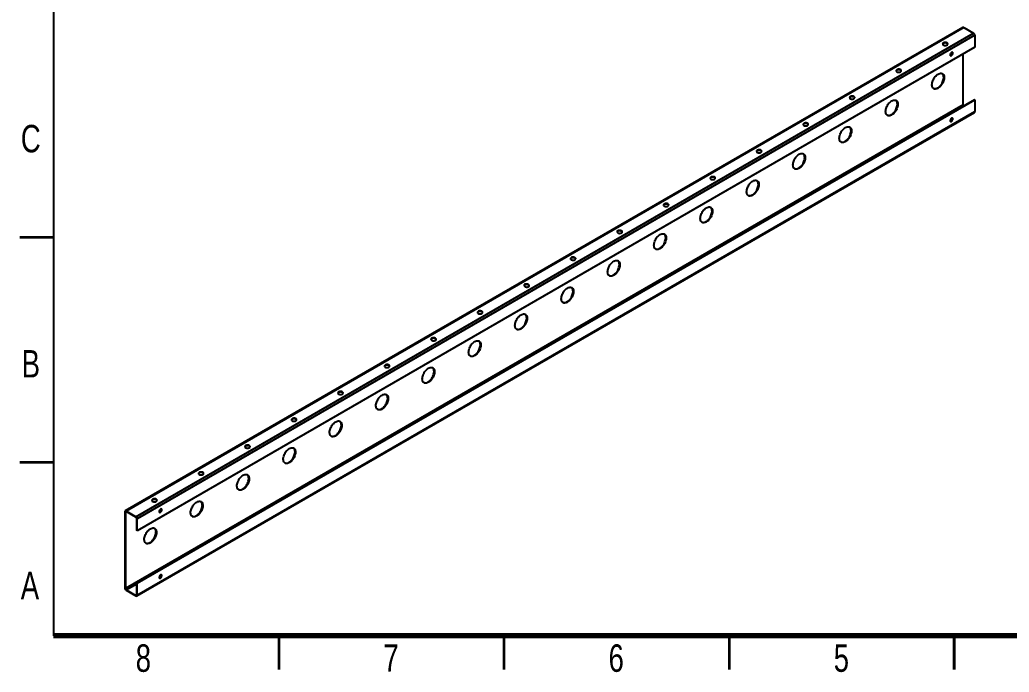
# Model space of a CAD drawing. Header units: millimetres. Extents: x 3401 to 6869, y -872 to 1579.
# Drawn here: x 3401 to 5237, y -872 to 339 of the extents above; entities that cross this region are included whole.
import ezdxf

# ---------------------------------------------------------------- set-up
doc = ezdxf.new("R2010")
doc.units = ezdxf.units.MM
doc.header["$LTSCALE"] = 4
doc.linetypes.add('CENTERX2', pattern=[20.32, 12.7, -2.54, 2.54, -2.54])
doc.styles.add('SLDTEXTSTYLE0', font='TXT', dxfattribs={"width": 0.75})

msp = doc.modelspace()

# ---------------------------------------------------------------- linework, layer by layer
msp.add_line((3464.08, 1510.06), (3464.08, -804.78))
at = {"color": 7, "linetype": 'Continuous', "lineweight": 25}
for p, q in [((5151.69, 324.37), (3597.19, -573.02)), ((5153.29, 324.22), (3598.79, -573.18)), ((3616.89, -583.63), (5171.39, 313.77)), ((5153.29, 324.22), (5171.39, 313.77)), ((5173.66, 309.85), (3619.15, -587.55)), ((5173.66, 309.85), (5173.66, 287.64)), ((5173.66, 287.64), (3619.15, -609.76)), ((5151.88, 180.67), (5151.88, 275.06)), ((3618.3, -706.6), (5172.81, 190.8)), ((3619.15, -707.09), (5173.66, 190.31)), ((5173.66, 190.31), (5172.81, 190.8)), ((5173.66, 190.31), (5173.66, 168.1)), ((5151.88, 180.67), (3597.37, -716.73)), ((3618.49, -730.77), (5172.99, 166.63)), ((3619.15, -729.3), (5173.66, 168.1)), ((3597.37, -574.98), (3596.53, -574.49)), ((3596.53, -574.49), (3596.53, -716.24)), ((3597.37, -574.98), (3598.79, -574.16)), ((3597.37, -574.98), (3597.37, -716.73)), ((3616.89, -583.63), (3598.79, -573.18)), ((3598.79, -574.16), (3598.79, -573.18)), ((3616.89, -584.61), (3598.79, -574.16)), ((3616.89, -584.61), (3616.89, -583.63)), ((3618.3, -587.06), (3619.15, -587.55)), ((3618.3, -609.27), (3618.3, -587.06)), ((3619.15, -609.76), (3619.15, -587.55)), ((3619.15, -609.76), (3618.3, -609.27)), ((3598.79, -719.18), (3618.3, -707.91)), ((3619.15, -707.09), (3618.3, -706.6)), ((3618.3, -728.81), (3618.3, -706.6)), ((3619.15, -729.3), (3619.15, -707.09)), ((3597.37, -716.73), (3596.53, -716.24)), ((3598.79, -719.18), (3616.89, -729.63)), ((3598.79, -719.18), (3598.79, -720.16)), ((3598.79, -720.16), (3616.89, -730.61)), ((3618.3, -728.81), (3616.89, -729.63)), ((3616.89, -729.63), (3616.89, -730.61)), ((3618.3, -728.81), (3619.15, -729.3))]:
    msp.add_line(p, q, dxfattribs=at)
at = {"color": 7, "linetype": 'CENTERX2'}
for p, q in [((5151.88, 324.09), (3597.37, -573.31)), ((3597.37, -718.4), (5151.88, 179))]:
    msp.add_line(p, q, dxfattribs=at)
at = {"linetype": 'Continuous', "lineweight": 35}
for p, q in [((3464.08, -65.2), (3401.41, -65.2)), ((3464.08, -483.04), (3401.41, -483.04)), ((3881.92, -804.78), (3881.92, -867.46)), ((4299.76, -804.78), (4299.76, -867.46)), ((4717.61, -804.78), (4717.61, -867.46)), ((5135.45, -867.46), (5135.45, -804.78)), ((5135.45, -804.78), (5135.45, -867.46))]:
    msp.add_line(p, q, dxfattribs=at)
at = {"linetype": 'Continuous', "lineweight": 70}
msp.add_line((6806.81, -804.78), (3464.08, -804.78), dxfattribs=at)
at = {"color": 7, "linetype": 'Continuous', "lineweight": 25, "flags": 128}
for points in [[(5115.31, 291.84), (5116.26, 291.41), (5117.37, 291.14), (5118.55, 291.03), (5119.75, 291.1), (5120.88, 291.33), (5121.88, 291.72), (5122.68, 292.24), (5123.22, 292.86), (5123.48, 293.54), (5123.45, 294.23), (5123.11, 294.9), (5122.5, 295.5), (5121.65, 295.99), (5120.61, 296.34), (5119.46, 296.54), (5118.25, 296.56), (5117.08, 296.41), (5116.01, 296.09), (5115.11, 295.63), (5114.43, 295.06), (5114.02, 294.4), (5113.91, 293.71), (5114.1, 293.03), (5114.57, 292.39), (5115.31, 291.84)], [(5123.43, 293.31), (5123.11, 293.92), (5122.5, 294.52), (5121.65, 295.01), (5120.61, 295.36), (5119.46, 295.56), (5118.25, 295.58), (5117.08, 295.43), (5116.01, 295.11), (5115.11, 294.65), (5114.43, 294.08), (5114.02, 293.42), (5113.98, 293.31)], [(5130.38, 272.13), (5131.1, 272.66), (5131.76, 273.39), (5132.31, 274.25), (5132.7, 275.18), (5132.9, 276.1), (5132.9, 276.94), (5132.7, 277.62), (5132.31, 278.1), (5131.76, 278.33), (5131.1, 278.3), (5130.38, 278.01), (5129.66, 277.47), (5129.01, 276.74), (5128.46, 275.88), (5128.07, 274.95), (5127.86, 274.03), (5127.86, 273.19), (5128.07, 272.51), (5128.46, 272.03), (5129.01, 271.8), (5129.66, 271.83), (5130.38, 272.13)], [(5129.53, 272.62), (5130.25, 273.15), (5130.91, 273.88), (5131.46, 274.74), (5131.85, 275.67), (5132.05, 276.59), (5132.05, 277.43), (5131.85, 278.11), (5131.71, 278.34)], [(5128.21, 272.28), (5128.82, 272.32), (5129.53, 272.62)], [(5029, 242.01), (5029.95, 241.59), (5031.05, 241.31), (5032.24, 241.2), (5033.44, 241.27), (5034.57, 241.5), (5035.57, 241.89), (5036.36, 242.42), (5036.91, 243.03), (5037.17, 243.71), (5037.13, 244.41), (5036.8, 245.07), (5036.19, 245.67), (5035.34, 246.16), (5034.3, 246.52), (5033.14, 246.71), (5031.94, 246.73), (5030.77, 246.58), (5029.7, 246.26), (5028.79, 245.81), (5028.12, 245.23), (5027.71, 244.58), (5027.6, 243.89), (5027.78, 243.2), (5028.26, 242.56), (5029, 242.01)], [(5037.12, 243.48), (5036.8, 244.09), (5036.19, 244.69), (5035.34, 245.18), (5034.3, 245.54), (5033.14, 245.73), (5031.94, 245.75), (5030.77, 245.6), (5029.7, 245.28), (5028.79, 244.83), (5028.12, 244.25), (5027.71, 243.6), (5027.67, 243.48)], [(5105.49, 237.83), (5107, 238.58), (5108.48, 239.09), (5109.91, 239.34), (5111.26, 239.33), (5112.5, 239.07), (5113.62, 238.54), (5114.6, 237.77), (5115.41, 236.77), (5116.05, 235.56), (5116.5, 234.15), (5116.75, 232.57), (5116.8, 230.86), (5116.65, 229.03), (5116.3, 227.13), (5115.75, 225.19), (5115.03, 223.24), (5114.13, 221.32), (5113.08, 219.46), (5111.89, 217.69), (5110.59, 216.05), (5109.2, 214.57), (5107.74, 213.26), (5106.25, 212.17), (5104.74, 211.29), (5103.24, 210.66), (5101.78, 210.28), (5100.39, 210.16), (5099.09, 210.3), (5097.9, 210.7), (5096.85, 211.34), (5095.96, 212.23), (5095.23, 213.34), (5094.69, 214.66), (5094.34, 216.15), (5094.18, 217.8), (5094.23, 219.57), (5094.49, 221.44), (5094.93, 223.37), (5095.57, 225.32), (5096.38, 227.26), (5097.36, 229.15), (5098.48, 230.97), (5099.73, 232.68), (5101.07, 234.24), (5102.5, 235.64), (5103.98, 236.84), (5105.49, 237.83)], [(5104.64, 212.19), (5106.15, 213.18), (5107.63, 214.38), (5109.06, 215.78), (5110.41, 217.34), (5111.65, 219.05), (5112.78, 220.87), (5113.75, 222.76), (5114.56, 224.7), (5115.2, 226.65), (5115.65, 228.58), (5115.9, 230.45), (5115.95, 232.22), (5115.8, 233.87), (5115.45, 235.36), (5114.91, 236.68), (5114.18, 237.79), (5113.28, 238.68), (5113.06, 238.85)], [(5097.08, 211.17), (5097.63, 210.95), (5098.88, 210.69), (5100.23, 210.68), (5101.65, 210.93), (5103.13, 211.44), (5104.64, 212.19)], [(4942.69, 192.19), (4943.64, 191.76), (4944.74, 191.48), (4945.93, 191.38), (4947.13, 191.44), (4948.26, 191.68), (4949.26, 192.07), (4950.05, 192.59), (4950.6, 193.21), (4950.86, 193.89), (4950.82, 194.58), (4950.49, 195.25), (4949.87, 195.84), (4949.02, 196.34), (4947.99, 196.69), (4946.83, 196.88), (4945.63, 196.9), (4944.46, 196.75), (4943.38, 196.44), (4942.48, 195.98), (4941.8, 195.4), (4941.4, 194.75), (4941.28, 194.06), (4941.47, 193.37), (4941.95, 192.74), (4942.69, 192.19)], [(4950.81, 193.66), (4950.49, 194.27), (4949.87, 194.86), (4949.02, 195.36), (4947.99, 195.71), (4946.83, 195.9), (4945.63, 195.92), (4944.46, 195.77), (4943.38, 195.46), (4942.48, 195), (4941.8, 194.42), (4941.4, 193.77), (4941.36, 193.66)], [(5019.51, 188.19), (5021.02, 188.95), (5022.5, 189.45), (5023.92, 189.71), (5025.27, 189.7), (5026.52, 189.43), (5027.64, 188.91), (5028.62, 188.14), (5029.43, 187.13), (5030.06, 185.92), (5030.51, 184.51), (5030.76, 182.93), (5030.81, 181.22), (5030.66, 179.4), (5030.31, 177.5), (5029.77, 175.55), (5029.04, 173.6), (5028.15, 171.68), (5027.1, 169.82), (5025.91, 168.05), (5024.61, 166.41), (5023.22, 164.93), (5021.76, 163.63), (5020.26, 162.53), (5018.75, 161.66), (5017.25, 161.02), (5015.8, 160.64), (5014.4, 160.52), (5013.1, 160.66), (5011.92, 161.06), (5010.87, 161.71), (5009.97, 162.59), (5009.24, 163.7), (5008.7, 165.02), (5008.35, 166.51), (5008.2, 168.16), (5008.25, 169.94), (5008.5, 171.8), (5008.95, 173.73), (5009.59, 175.68), (5010.4, 177.62), (5011.37, 179.52), (5012.5, 181.33), (5013.74, 183.04), (5015.09, 184.61), (5016.52, 186), (5018, 187.21), (5019.51, 188.19)], [(5018.66, 162.55), (5020.17, 163.54), (5021.65, 164.74), (5023.08, 166.14), (5024.42, 167.71), (5025.67, 169.41), (5026.79, 171.23), (5027.77, 173.13), (5028.58, 175.07), (5029.22, 177.02), (5029.66, 178.94), (5029.92, 180.81), (5029.97, 182.58), (5029.81, 184.23), (5029.46, 185.73), (5028.92, 187.04), (5028.19, 188.15), (5027.3, 189.04), (5027.07, 189.21)], [(4856.37, 142.36), (4857.33, 141.93), (4858.43, 141.66), (4859.62, 141.55), (4860.82, 141.61), (4861.95, 141.85), (4862.94, 142.24), (4863.74, 142.76), (4864.29, 143.38), (4864.55, 144.06), (4864.51, 144.75), (4864.17, 145.42), (4863.56, 146.02), (4862.71, 146.51), (4861.68, 146.86), (4860.52, 147.06), (4859.32, 147.08), (4858.14, 146.93), (4857.07, 146.61), (4856.17, 146.15), (4855.49, 145.58), (4855.08, 144.92), (4854.97, 144.23), (4855.16, 143.55), (4855.64, 142.91), (4856.37, 142.36)], [(5011.09, 161.54), (5011.65, 161.32), (5012.89, 161.05), (5014.24, 161.04), (5015.67, 161.29), (5017.15, 161.8), (5018.66, 162.55)], [(5130.38, 155.85), (5129.66, 155.32), (5129.01, 154.59), (5128.46, 153.73), (5128.07, 152.8), (5127.86, 151.88), (5127.86, 151.04), (5128.07, 150.35), (5128.46, 149.88), (5129.01, 149.64), (5129.66, 149.68), (5130.38, 149.97), (5131.1, 150.51), (5131.76, 151.23), (5132.31, 152.1), (5132.7, 153.03), (5132.9, 153.95), (5132.9, 154.78), (5132.7, 155.47), (5132.31, 155.95), (5131.76, 156.18), (5131.1, 156.15), (5130.38, 155.85)], [(5128.21, 150.13), (5128.82, 150.17), (5129.53, 150.46)], [(5129.53, 150.46), (5130.25, 151), (5130.91, 151.72), (5131.46, 152.59), (5131.85, 153.52), (5132.05, 154.44), (5132.05, 155.27), (5131.85, 155.96), (5131.71, 156.19)], [(4864.49, 143.83), (4864.17, 144.44), (4863.56, 145.04), (4862.71, 145.53), (4861.68, 145.88), (4860.52, 146.08), (4859.32, 146.1), (4858.14, 145.95), (4857.07, 145.63), (4856.17, 145.17), (4855.49, 144.6), (4855.08, 143.94), (4855.04, 143.83)], [(4933.52, 138.56), (4935.03, 139.31), (4936.51, 139.82), (4937.94, 140.07), (4939.29, 140.06), (4940.53, 139.79), (4941.66, 139.27), (4942.63, 138.5), (4943.44, 137.5), (4944.08, 136.28), (4944.53, 134.87), (4944.78, 133.3), (4944.83, 131.58), (4944.68, 129.76), (4944.33, 127.86), (4943.79, 125.92), (4943.06, 123.97), (4942.16, 122.04), (4941.11, 120.18), (4939.93, 118.42), (4938.63, 116.78), (4937.23, 115.29), (4935.78, 113.99), (4934.28, 112.89), (4932.77, 112.02), (4931.27, 111.39), (4929.81, 111.01), (4928.42, 110.88), (4927.12, 111.02), (4925.93, 111.42), (4924.88, 112.07), (4923.99, 112.96), (4923.26, 114.07), (4922.72, 115.38), (4922.37, 116.88), (4922.22, 118.53), (4922.27, 120.3), (4922.52, 122.17), (4922.97, 124.09), (4923.6, 126.04), (4924.41, 127.98), (4925.39, 129.88), (4926.51, 131.7), (4927.76, 133.4), (4929.11, 134.97), (4930.53, 136.37), (4932.01, 137.57), (4933.52, 138.56)], [(4932.67, 112.92), (4934.18, 113.9), (4935.66, 115.11), (4937.09, 116.5), (4938.44, 118.07), (4939.69, 119.77), (4940.81, 121.59), (4941.78, 123.49), (4942.6, 125.43), (4943.23, 127.38), (4943.68, 129.3), (4943.93, 131.17), (4943.98, 132.94), (4943.83, 134.59), (4943.48, 136.09), (4942.94, 137.4), (4942.21, 138.52), (4941.31, 139.4), (4941.09, 139.57)], [(4925.11, 111.9), (4925.66, 111.68), (4926.91, 111.41), (4928.26, 111.4), (4929.69, 111.65), (4931.17, 112.16), (4932.67, 112.92)], [(4770.06, 92.53), (4771.01, 92.11), (4772.12, 91.83), (4773.31, 91.72), (4774.5, 91.79), (4775.64, 92.02), (4776.63, 92.41), (4777.43, 92.93), (4777.97, 93.55), (4778.24, 94.23), (4778.2, 94.93), (4777.86, 95.59), (4777.25, 96.19), (4776.4, 96.68), (4775.36, 97.03), (4774.21, 97.23), (4773, 97.25), (4771.83, 97.1), (4770.76, 96.78), (4769.86, 96.32), (4769.18, 95.75), (4768.77, 95.1), (4768.66, 94.4), (4768.85, 93.72), (4769.32, 93.08), (4770.06, 92.53)], [(4778.18, 94), (4777.86, 94.61), (4777.25, 95.21), (4776.4, 95.7), (4775.36, 96.06), (4774.21, 96.25), (4773, 96.27), (4771.83, 96.12), (4770.76, 95.8), (4769.86, 95.34), (4769.18, 94.77), (4768.77, 94.12), (4768.73, 94)], [(4847.54, 88.92), (4849.05, 89.67), (4850.53, 90.18), (4851.96, 90.43), (4853.3, 90.42), (4854.55, 90.15), (4855.67, 89.63), (4856.65, 88.86), (4857.46, 87.86), (4858.1, 86.64), (4858.54, 85.23), (4858.8, 83.66), (4858.85, 81.94), (4858.69, 80.12), (4858.34, 78.22), (4857.8, 76.28), (4857.07, 74.33), (4856.18, 72.41), (4855.13, 70.54), (4853.94, 68.78), (4852.64, 67.14), (4851.25, 65.65), (4849.79, 64.35), (4848.29, 63.25), (4846.78, 62.38), (4845.29, 61.75), (4843.83, 61.37), (4842.44, 61.25), (4841.14, 61.39), (4839.95, 61.78), (4838.9, 62.43), (4838, 63.32), (4837.28, 64.43), (4836.73, 65.74), (4836.38, 67.24), (4836.23, 68.89), (4836.28, 70.66), (4836.53, 72.53), (4836.98, 74.45), (4837.62, 76.4), (4838.43, 78.34), (4839.41, 80.24), (4840.53, 82.06), (4841.77, 83.77), (4843.12, 85.33), (4844.55, 86.73), (4846.03, 87.93), (4847.54, 88.92)], [(4846.69, 63.28), (4848.2, 64.27), (4849.68, 65.47), (4851.11, 66.86), (4852.46, 68.43), (4853.7, 70.14), (4854.82, 71.96), (4855.8, 73.85), (4856.61, 75.79), (4857.25, 77.74), (4857.7, 79.67), (4857.95, 81.53), (4858, 83.31), (4857.85, 84.96), (4857.5, 86.45), (4856.95, 87.77), (4856.23, 88.88), (4855.33, 89.77), (4855.1, 89.93)], [(4839.13, 62.26), (4839.68, 62.04), (4840.92, 61.77), (4842.27, 61.76), (4843.7, 62.02), (4845.18, 62.52), (4846.69, 63.28)], [(4683.75, 42.71), (4684.7, 42.28), (4685.81, 42), (4686.99, 41.9), (4688.19, 41.96), (4689.32, 42.2), (4690.32, 42.59), (4691.11, 43.11), (4691.66, 43.73), (4691.92, 44.4), (4691.89, 45.1), (4691.55, 45.77), (4690.94, 46.36), (4690.09, 46.85), (4689.05, 47.21), (4687.9, 47.4), (4686.69, 47.42), (4685.52, 47.27), (4684.45, 46.96), (4683.54, 46.5), (4682.87, 45.92), (4682.46, 45.27), (4682.35, 44.58), (4682.53, 43.89), (4683.01, 43.25), (4683.75, 42.71)], [(4691.87, 44.17), (4691.55, 44.79), (4690.94, 45.38), (4690.09, 45.87), (4689.05, 46.23), (4687.9, 46.42), (4686.69, 46.44), (4685.52, 46.29), (4684.45, 45.98), (4683.54, 45.52), (4682.87, 44.94), (4682.46, 44.29), (4682.42, 44.17)], [(4761.55, 39.28), (4763.06, 40.03), (4764.54, 40.54), (4765.97, 40.79), (4767.32, 40.78), (4768.57, 40.52), (4769.69, 39.99), (4770.66, 39.22), (4771.48, 38.22), (4772.11, 37.01), (4772.56, 35.6), (4772.81, 34.02), (4772.86, 32.31), (4772.71, 30.48), (4772.36, 28.58), (4771.82, 26.64), (4771.09, 24.69), (4770.19, 22.77), (4769.14, 20.91), (4767.96, 19.14), (4766.66, 17.5), (4765.27, 16.02), (4763.81, 14.71), (4762.31, 13.62), (4760.8, 12.74), (4759.3, 12.11), (4757.84, 11.73), (4756.45, 11.61), (4755.15, 11.75), (4753.97, 12.14), (4752.91, 12.79), (4752.02, 13.68), (4751.29, 14.79), (4750.75, 16.11), (4750.4, 17.6), (4750.25, 19.25), (4750.3, 21.02), (4750.55, 22.89), (4751, 24.82), (4751.63, 26.77), (4752.45, 28.71), (4753.42, 30.6), (4754.54, 32.42), (4755.79, 34.13), (4757.14, 35.69), (4758.57, 37.09), (4760.05, 38.29), (4761.55, 39.28)], [(4760.71, 13.64), (4762.21, 14.63), (4763.7, 15.83), (4765.12, 17.23), (4766.47, 18.79), (4767.72, 20.5), (4768.84, 22.32), (4769.81, 24.21), (4770.63, 26.15), (4771.26, 28.1), (4771.71, 30.03), (4771.96, 31.9), (4772.01, 33.67), (4771.86, 35.32), (4771.51, 36.81), (4770.97, 38.13), (4770.24, 39.24), (4769.35, 40.13), (4769.12, 40.3)], [(4753.14, 12.62), (4753.69, 12.4), (4754.94, 12.14), (4756.29, 12.13), (4757.72, 12.38), (4759.2, 12.89), (4760.71, 13.64)], [(4597.44, -7.12), (4598.39, -7.55), (4599.49, -7.82), (4600.68, -7.93), (4601.88, -7.87), (4603.01, -7.63), (4604.01, -7.24), (4604.8, -6.72), (4605.35, -6.1), (4605.61, -5.42), (4605.57, -4.73), (4605.24, -4.06), (4604.62, -3.46), (4603.77, -2.97), (4602.74, -2.62), (4601.58, -2.43), (4600.38, -2.4), (4599.21, -2.55), (4598.13, -2.87), (4597.23, -3.33), (4596.56, -3.9), (4596.15, -4.56), (4596.03, -5.25), (4596.22, -5.94), (4596.7, -6.57), (4597.44, -7.12)], [(4605.56, -5.65), (4605.24, -5.04), (4604.62, -4.44), (4603.77, -3.95), (4602.74, -3.6), (4601.58, -3.41), (4600.38, -3.38), (4599.21, -3.53), (4598.13, -3.85), (4597.23, -4.31), (4596.56, -4.88), (4596.15, -5.54), (4596.11, -5.65)], [(4675.57, -10.36), (4677.08, -9.6), (4678.56, -9.1), (4679.99, -8.84), (4681.34, -8.85), (4682.58, -9.12), (4683.7, -9.65), (4684.68, -10.41), (4685.49, -11.42), (4686.13, -12.63), (4686.58, -14.04), (4686.83, -15.62), (4686.88, -17.33), (4686.73, -19.16), (4686.38, -21.06), (4685.83, -23), (4685.11, -24.95), (4684.21, -26.87), (4683.16, -28.73), (4681.97, -30.5), (4680.67, -32.14), (4679.28, -33.62), (4677.82, -34.92), (4676.33, -36.02), (4674.81, -36.89), (4673.32, -37.53), (4671.86, -37.91), (4670.47, -38.03), (4669.17, -37.89), (4667.98, -37.49), (4666.93, -36.84), (4666.03, -35.96), (4665.31, -34.85), (4664.76, -33.53), (4664.41, -32.04), (4664.26, -30.39), (4664.31, -28.61), (4664.56, -26.75), (4665.01, -24.82), (4665.65, -22.87), (4666.46, -20.93), (4667.44, -19.03), (4668.56, -17.22), (4669.8, -15.51), (4671.15, -13.94), (4672.58, -12.55), (4674.06, -11.34), (4675.57, -10.36)], [(4674.72, -36), (4676.23, -35.01), (4677.71, -33.81), (4679.14, -32.41), (4680.49, -30.85), (4681.73, -29.14), (4682.85, -27.32), (4683.83, -25.42), (4684.64, -23.48), (4685.28, -21.53), (4685.73, -19.61), (4685.98, -17.74), (4686.03, -15.97), (4685.88, -14.32), (4685.53, -12.82), (4684.98, -11.51), (4684.26, -10.4), (4683.36, -9.51), (4683.13, -9.34)], [(4667.16, -37.01), (4667.71, -37.23), (4668.96, -37.5), (4670.31, -37.51), (4671.73, -37.26), (4673.21, -36.75), (4674.72, -36)], [(4511.13, -56.95), (4512.08, -57.37), (4513.18, -57.65), (4514.37, -57.76), (4515.57, -57.69), (4516.7, -57.46), (4517.69, -57.07), (4518.49, -56.55), (4519.04, -55.93), (4519.3, -55.25), (4519.26, -54.56), (4518.92, -53.89), (4518.31, -53.29), (4517.46, -52.8), (4516.43, -52.45), (4515.27, -52.25), (4514.07, -52.23), (4512.89, -52.38), (4511.82, -52.7), (4510.92, -53.16), (4510.24, -53.73), (4509.84, -54.38), (4509.72, -55.08), (4509.91, -55.76), (4510.39, -56.4), (4511.13, -56.95)], [(4519.24, -55.48), (4518.92, -54.87), (4518.31, -54.27), (4517.46, -53.78), (4516.43, -53.43), (4515.27, -53.23), (4514.07, -53.21), (4512.89, -53.36), (4511.82, -53.68), (4510.92, -54.14), (4510.24, -54.71), (4509.84, -55.36), (4509.8, -55.48)], [(4589.59, -60), (4591.09, -59.24), (4592.58, -58.73), (4594, -58.48), (4595.35, -58.49), (4596.6, -58.76), (4597.72, -59.28), (4598.69, -60.05), (4599.51, -61.05), (4600.14, -62.27), (4600.59, -63.68), (4600.84, -65.25), (4600.89, -66.97), (4600.74, -68.79), (4600.39, -70.69), (4599.85, -72.63), (4599.12, -74.58), (4598.23, -76.51), (4597.18, -78.37), (4595.99, -80.13), (4594.69, -81.77), (4593.3, -83.26), (4591.84, -84.56), (4590.34, -85.66), (4588.83, -86.53), (4587.33, -87.16), (4585.87, -87.54), (4584.48, -87.67), (4583.18, -87.53), (4582, -87.13), (4580.95, -86.48), (4580.05, -85.6), (4579.32, -84.48), (4578.78, -83.17), (4578.43, -81.67), (4578.28, -80.02), (4578.33, -78.25), (4578.58, -76.38), (4579.03, -74.46), (4579.66, -72.51), (4580.48, -70.57), (4581.45, -68.67), (4582.57, -66.85), (4583.82, -65.15), (4585.17, -63.58), (4586.6, -62.19), (4588.08, -60.98), (4589.59, -60)], [(4588.74, -85.63), (4590.25, -84.65), (4591.73, -83.45), (4593.15, -82.05), (4594.5, -80.48), (4595.75, -78.78), (4596.87, -76.96), (4597.85, -75.06), (4598.66, -73.12), (4599.3, -71.17), (4599.74, -69.25), (4599.99, -67.38), (4600.04, -65.61), (4599.89, -63.96), (4599.54, -62.46), (4599, -61.15), (4598.27, -60.04), (4597.38, -59.15), (4597.15, -58.98)], [(4581.17, -86.65), (4581.73, -86.87), (4582.97, -87.14), (4584.32, -87.15), (4585.75, -86.9), (4587.23, -86.39), (4588.74, -85.63)], [(4424.81, -106.78), (4425.76, -107.2), (4426.87, -107.48), (4428.06, -107.59), (4429.25, -107.52), (4430.39, -107.29), (4431.38, -106.89), (4432.18, -106.37), (4432.72, -105.75), (4432.99, -105.08), (4432.95, -104.38), (4432.61, -103.72), (4432, -103.12), (4431.15, -102.63), (4430.11, -102.27), (4428.96, -102.08), (4427.76, -102.06), (4426.58, -102.21), (4425.51, -102.52), (4424.61, -102.98), (4423.93, -103.56), (4423.52, -104.21), (4423.41, -104.9), (4423.6, -105.59), (4424.08, -106.23), (4424.81, -106.78)], [(4432.93, -105.31), (4432.61, -104.7), (4432, -104.1), (4431.15, -103.61), (4430.11, -103.25), (4428.96, -103.06), (4427.76, -103.04), (4426.58, -103.19), (4425.51, -103.5), (4424.61, -103.96), (4423.93, -104.54), (4423.52, -105.19), (4423.48, -105.31)], [(4503.6, -109.63), (4505.11, -108.88), (4506.59, -108.37), (4508.02, -108.12), (4509.37, -108.13), (4510.61, -108.4), (4511.73, -108.92), (4512.71, -109.69), (4513.52, -110.69), (4514.16, -111.91), (4514.61, -113.32), (4514.86, -114.89), (4514.91, -116.61), (4514.76, -118.43), (4514.41, -120.33), (4513.86, -122.27), (4513.14, -124.22), (4512.24, -126.14), (4511.19, -128.01), (4510, -129.77), (4508.7, -131.41), (4507.31, -132.9), (4505.86, -134.2), (4504.36, -135.3), (4502.85, -136.17), (4501.35, -136.8), (4499.89, -137.18), (4498.5, -137.3), (4497.2, -137.17), (4496.01, -136.77), (4494.96, -136.12), (4494.07, -135.23), (4493.34, -134.12), (4492.8, -132.81), (4492.45, -131.31), (4492.29, -129.66), (4492.35, -127.89), (4492.6, -126.02), (4493.04, -124.1), (4493.68, -122.15), (4494.49, -120.21), (4495.47, -118.31), (4496.59, -116.49), (4497.84, -114.79), (4499.19, -113.22), (4500.61, -111.82), (4502.09, -110.62), (4503.6, -109.63)], [(4502.75, -135.27), (4504.26, -134.29), (4505.74, -133.08), (4507.17, -131.69), (4508.52, -130.12), (4509.77, -128.41), (4510.89, -126.6), (4511.86, -124.7), (4512.67, -122.76), (4513.31, -120.81), (4513.76, -118.88), (4514.01, -117.02), (4514.06, -115.24), (4513.91, -113.59), (4513.56, -112.1), (4513.02, -110.78), (4512.29, -109.67), (4511.39, -108.79), (4511.17, -108.62)], [(4495.19, -136.29), (4495.74, -136.51), (4496.99, -136.78), (4498.34, -136.79), (4499.76, -136.53), (4501.25, -136.03), (4502.75, -135.27)], [(4338.5, -156.6), (4339.45, -157.03), (4340.56, -157.3), (4341.74, -157.41), (4342.94, -157.35), (4344.07, -157.11), (4345.07, -156.72), (4345.87, -156.2), (4346.41, -155.58), (4346.67, -154.9), (4346.64, -154.21), (4346.3, -153.54), (4345.69, -152.94), (4344.84, -152.45), (4343.8, -152.1), (4342.65, -151.91), (4341.44, -151.88), (4340.27, -152.04), (4339.2, -152.35), (4338.29, -152.81), (4337.62, -153.39), (4337.21, -154.04), (4337.1, -154.73), (4337.29, -155.42), (4337.76, -156.05), (4338.5, -156.6)], [(4346.62, -155.13), (4346.3, -154.52), (4345.69, -153.92), (4344.84, -153.43), (4343.8, -153.08), (4342.65, -152.89), (4341.44, -152.86), (4340.27, -153.02), (4339.2, -153.33), (4338.29, -153.79), (4337.62, -154.37), (4337.21, -155.02), (4337.17, -155.13)], [(4417.62, -159.27), (4419.13, -158.52), (4420.61, -158.01), (4422.03, -157.76), (4423.38, -157.77), (4424.63, -158.03), (4425.75, -158.56), (4426.73, -159.33), (4427.54, -160.33), (4428.18, -161.54), (4428.62, -162.95), (4428.87, -164.53), (4428.93, -166.24), (4428.77, -168.07), (4428.42, -169.97), (4427.88, -171.91), (4427.15, -173.86), (4426.26, -175.78), (4425.21, -177.64), (4424.02, -179.41), (4422.72, -181.05), (4421.33, -182.53), (4419.87, -183.84), (4418.37, -184.93), (4416.86, -185.81), (4415.36, -186.44), (4413.91, -186.82), (4412.52, -186.94), (4411.21, -186.8), (4410.03, -186.41), (4408.98, -185.76), (4408.08, -184.87), (4407.36, -183.76), (4406.81, -182.44), (4406.46, -180.95), (4406.31, -179.3), (4406.36, -177.53), (4406.61, -175.66), (4407.06, -173.73), (4407.7, -171.78), (4408.51, -169.84), (4409.49, -167.95), (4410.61, -166.13), (4411.85, -164.42), (4413.2, -162.86), (4414.63, -161.46), (4416.11, -160.26), (4417.62, -159.27)], [(4416.77, -184.91), (4418.28, -183.92), (4419.76, -182.72), (4421.19, -181.32), (4422.53, -179.76), (4423.78, -178.05), (4424.9, -176.23), (4425.88, -174.34), (4426.69, -172.4), (4427.33, -170.45), (4427.77, -168.52), (4428.03, -166.65), (4428.08, -164.88), (4427.93, -163.23), (4427.57, -161.74), (4427.03, -160.42), (4426.31, -159.31), (4425.41, -158.42), (4425.18, -158.25)], [(4252.19, -206.43), (4253.14, -206.86), (4254.24, -207.13), (4255.43, -207.24), (4256.63, -207.17), (4257.76, -206.94), (4258.76, -206.55), (4259.55, -206.03), (4260.1, -205.41), (4260.36, -204.73), (4260.32, -204.04), (4259.99, -203.37), (4259.38, -202.77), (4258.52, -202.28), (4257.49, -201.93), (4256.33, -201.73), (4255.13, -201.71), (4253.96, -201.86), (4252.88, -202.18), (4251.98, -202.64), (4251.31, -203.21), (4250.9, -203.87), (4250.79, -204.56), (4250.97, -205.24), (4251.45, -205.88), (4252.19, -206.43)], [(4409.21, -185.93), (4409.76, -186.15), (4411, -186.41), (4412.35, -186.42), (4413.78, -186.17), (4415.26, -185.66), (4416.77, -184.91)], [(4260.31, -204.96), (4259.99, -204.35), (4259.38, -203.75), (4258.52, -203.26), (4257.49, -202.91), (4256.33, -202.71), (4255.13, -202.69), (4253.96, -202.84), (4252.88, -203.16), (4251.98, -203.62), (4251.31, -204.19), (4250.9, -204.85), (4250.86, -204.96)], [(4331.63, -208.91), (4333.14, -208.15), (4334.62, -207.65), (4336.05, -207.4), (4337.4, -207.4), (4338.65, -207.67), (4339.77, -208.2), (4340.74, -208.97), (4341.56, -209.97), (4342.19, -211.18), (4342.64, -212.59), (4342.89, -214.17), (4342.94, -215.88), (4342.79, -217.71), (4342.44, -219.61), (4341.9, -221.55), (4341.17, -223.5), (4340.27, -225.42), (4339.22, -227.28), (4338.04, -229.05), (4336.74, -230.69), (4335.34, -232.17), (4333.89, -233.47), (4332.39, -234.57), (4330.88, -235.44), (4329.38, -236.08), (4327.92, -236.46), (4326.53, -236.58), (4325.23, -236.44), (4324.04, -236.04), (4322.99, -235.4), (4322.1, -234.51), (4321.37, -233.4), (4320.83, -232.08), (4320.48, -230.59), (4320.33, -228.94), (4320.38, -227.16), (4320.63, -225.3), (4321.08, -223.37), (4321.71, -221.42), (4322.53, -219.48), (4323.5, -217.59), (4324.62, -215.77), (4325.87, -214.06), (4327.22, -212.49), (4328.64, -211.1), (4330.13, -209.9), (4331.63, -208.91)], [(4330.79, -234.55), (4332.29, -233.56), (4333.77, -232.36), (4335.2, -230.96), (4336.55, -229.4), (4337.8, -227.69), (4338.92, -225.87), (4339.89, -223.97), (4340.71, -222.03), (4341.34, -220.08), (4341.79, -218.16), (4342.04, -216.29), (4342.09, -214.52), (4341.94, -212.87), (4341.59, -211.37), (4341.05, -210.06), (4340.32, -208.95), (4339.42, -208.06), (4339.2, -207.89)], [(4323.22, -235.57), (4323.77, -235.78), (4325.02, -236.05), (4326.37, -236.06), (4327.8, -235.81), (4329.28, -235.3), (4330.79, -234.55)], [(4165.88, -256.26), (4166.83, -256.68), (4167.93, -256.96), (4169.12, -257.07), (4170.32, -257), (4171.45, -256.77), (4172.44, -256.38), (4173.24, -255.85), (4173.79, -255.24), (4174.05, -254.56), (4174.01, -253.86), (4173.68, -253.2), (4173.06, -252.6), (4172.21, -252.11), (4171.18, -251.75), (4170.02, -251.56), (4168.82, -251.54), (4167.64, -251.69), (4166.57, -252.01), (4165.67, -252.46), (4164.99, -253.04), (4164.59, -253.69), (4164.47, -254.38), (4164.66, -255.07), (4165.14, -255.71), (4165.88, -256.26)], [(4173.99, -254.79), (4173.68, -254.18), (4173.06, -253.58), (4172.21, -253.09), (4171.18, -252.73), (4170.02, -252.54), (4168.82, -252.52), (4167.64, -252.67), (4166.57, -252.99), (4165.67, -253.44), (4164.99, -254.02), (4164.59, -254.67), (4164.55, -254.79)], [(4245.65, -258.55), (4247.16, -257.79), (4248.64, -257.28), (4250.07, -257.03), (4251.42, -257.04), (4252.66, -257.31), (4253.78, -257.83), (4254.76, -258.6), (4255.57, -259.6), (4256.21, -260.82), (4256.65, -262.23), (4256.91, -263.8), (4256.96, -265.52), (4256.81, -267.34), (4256.46, -269.24), (4255.91, -271.19), (4255.19, -273.14), (4254.29, -275.06), (4253.24, -276.92), (4252.05, -278.69), (4250.75, -280.33), (4249.36, -281.81), (4247.9, -283.11), (4246.41, -284.21), (4244.89, -285.08), (4243.4, -285.71), (4241.94, -286.09), (4240.55, -286.22), (4239.25, -286.08), (4238.06, -285.68), (4237.01, -285.03), (4236.11, -284.15), (4235.39, -283.03), (4234.84, -281.72), (4234.49, -280.22), (4234.34, -278.57), (4234.39, -276.8), (4234.64, -274.94), (4235.09, -273.01), (4235.73, -271.06), (4236.54, -269.12), (4237.52, -267.22), (4238.64, -265.41), (4239.88, -263.7), (4241.23, -262.13), (4242.66, -260.74), (4244.14, -259.53), (4245.65, -258.55)], [(4244.8, -284.19), (4246.31, -283.2), (4247.79, -282), (4249.22, -280.6), (4250.57, -279.03), (4251.81, -277.33), (4252.93, -275.51), (4253.91, -273.61), (4254.72, -271.67), (4255.36, -269.72), (4255.81, -267.8), (4256.06, -265.93), (4256.11, -264.16), (4255.96, -262.51), (4255.61, -261.01), (4255.06, -259.7), (4254.34, -258.59), (4253.44, -257.7), (4253.21, -257.53)], [(4237.24, -285.2), (4237.79, -285.42), (4239.04, -285.69), (4240.38, -285.7), (4241.81, -285.45), (4243.29, -284.94), (4244.8, -284.19)], [(4079.56, -306.08), (4080.51, -306.51), (4081.62, -306.79), (4082.81, -306.89), (4084.01, -306.83), (4085.14, -306.59), (4086.13, -306.2), (4086.93, -305.68), (4087.47, -305.06), (4087.74, -304.39), (4087.7, -303.69), (4087.36, -303.02), (4086.75, -302.43), (4085.9, -301.93), (4084.86, -301.58), (4083.71, -301.39), (4082.51, -301.37), (4081.33, -301.52), (4080.26, -301.83), (4079.36, -302.29), (4078.68, -302.87), (4078.27, -303.52), (4078.16, -304.21), (4078.35, -304.9), (4078.83, -305.53), (4079.56, -306.08)], [(4087.68, -304.61), (4087.36, -304), (4086.75, -303.41), (4085.9, -302.91), (4084.86, -302.56), (4083.71, -302.37), (4082.51, -302.35), (4081.33, -302.5), (4080.26, -302.81), (4079.36, -303.27), (4078.68, -303.85), (4078.27, -304.5), (4078.23, -304.61)], [(4159.67, -308.18), (4161.17, -307.43), (4162.65, -306.92), (4164.08, -306.67), (4165.43, -306.68), (4166.68, -306.95), (4167.8, -307.47), (4168.77, -308.24), (4169.59, -309.24), (4170.22, -310.46), (4170.67, -311.87), (4170.92, -313.44), (4170.97, -315.16), (4170.82, -316.98), (4170.47, -318.88), (4169.93, -320.82), (4169.2, -322.77), (4168.3, -324.7), (4167.25, -326.56), (4166.07, -328.32), (4164.77, -329.96), (4163.38, -331.45), (4161.92, -332.75), (4160.42, -333.85), (4158.91, -334.72), (4157.41, -335.35), (4155.95, -335.73), (4154.56, -335.85), (4153.26, -335.72), (4152.08, -335.32), (4151.03, -334.67), (4150.13, -333.78), (4149.4, -332.67), (4148.86, -331.36), (4148.51, -329.86), (4148.36, -328.21), (4148.41, -326.44), (4148.66, -324.57), (4149.11, -322.65), (4149.74, -320.7), (4150.56, -318.76), (4151.53, -316.86), (4152.65, -315.04), (4153.9, -313.34), (4155.25, -311.77), (4156.68, -310.37), (4158.16, -309.17), (4159.67, -308.18)], [(4158.82, -333.82), (4160.32, -332.84), (4161.81, -331.63), (4163.23, -330.24), (4164.58, -328.67), (4165.83, -326.96), (4166.95, -325.15), (4167.92, -323.25), (4168.74, -321.31), (4169.37, -319.36), (4169.82, -317.43), (4170.07, -315.57), (4170.12, -313.79), (4169.97, -312.14), (4169.62, -310.65), (4169.08, -309.33), (4168.35, -308.22), (4167.46, -307.34), (4167.23, -307.17)], [(4151.25, -334.84), (4151.8, -335.06), (4153.05, -335.33), (4154.4, -335.34), (4155.83, -335.08), (4157.31, -334.58), (4158.82, -333.82)], [(3993.25, -355.91), (3994.2, -356.34), (3995.31, -356.61), (3996.5, -356.72), (3997.69, -356.66), (3998.83, -356.42), (3999.82, -356.03), (4000.62, -355.51), (4001.16, -354.89), (4001.42, -354.21), (4001.39, -353.52), (4001.05, -352.85), (4000.44, -352.25), (3999.59, -351.76), (3998.55, -351.41), (3997.4, -351.21), (3996.19, -351.19), (3995.02, -351.34), (3993.95, -351.66), (3993.05, -352.12), (3992.37, -352.69), (3991.96, -353.35), (3991.85, -354.04), (3992.04, -354.72), (3992.51, -355.36), (3993.25, -355.91)], [(4001.37, -354.44), (4001.05, -353.83), (4000.44, -353.23), (3999.59, -352.74), (3998.55, -352.39), (3997.4, -352.19), (3996.19, -352.17), (3995.02, -352.32), (3993.95, -352.64), (3993.05, -353.1), (3992.37, -353.67), (3991.96, -354.33), (3991.92, -354.44)], [(4073.68, -357.82), (4075.19, -357.07), (4076.67, -356.56), (4078.1, -356.31), (4079.45, -356.32), (4080.69, -356.58), (4081.81, -357.11), (4082.79, -357.88), (4083.6, -358.88), (4084.24, -360.1), (4084.69, -361.5), (4084.94, -363.08), (4084.99, -364.79), (4084.84, -366.62), (4084.49, -368.52), (4083.94, -370.46), (4083.22, -372.41), (4082.32, -374.33), (4081.27, -376.19), (4080.08, -377.96), (4078.78, -379.6), (4077.39, -381.09), (4075.93, -382.39), (4074.44, -383.48), (4072.93, -384.36), (4071.43, -384.99), (4069.97, -385.37), (4068.58, -385.49), (4067.28, -385.35), (4066.09, -384.96), (4065.04, -384.31), (4064.14, -383.42), (4063.42, -382.31), (4062.88, -380.99), (4062.52, -379.5), (4062.37, -377.85), (4062.42, -376.08), (4062.68, -374.21), (4063.12, -372.29), (4063.76, -370.33), (4064.57, -368.39), (4065.55, -366.5), (4066.67, -364.68), (4067.92, -362.97), (4069.26, -361.41), (4070.69, -360.01), (4072.17, -358.81), (4073.68, -357.82)], [(4072.83, -383.46), (4074.34, -382.47), (4075.82, -381.27), (4077.25, -379.87), (4078.6, -378.31), (4079.84, -376.6), (4080.97, -374.78), (4081.94, -372.89), (4082.75, -370.95), (4083.39, -369), (4083.84, -367.07), (4084.09, -365.21), (4084.14, -363.43), (4083.99, -361.78), (4083.64, -360.29), (4083.1, -358.97), (4082.37, -357.86), (4081.47, -356.97), (4081.24, -356.8)], [(4065.27, -384.48), (4065.82, -384.7), (4067.07, -384.97), (4068.42, -384.97), (4069.84, -384.72), (4071.32, -384.21), (4072.83, -383.46)], [(3906.94, -405.74), (3907.89, -406.16), (3908.99, -406.44), (3910.18, -406.55), (3911.38, -406.48), (3912.51, -406.25), (3913.51, -405.86), (3914.3, -405.34), (3914.85, -404.72), (3915.11, -404.04), (3915.07, -403.34), (3914.74, -402.68), (3914.13, -402.08), (3913.28, -401.59), (3912.24, -401.24), (3911.08, -401.04), (3909.88, -401.02), (3908.71, -401.17), (3907.64, -401.49), (3906.73, -401.95), (3906.06, -402.52), (3905.65, -403.17), (3905.54, -403.87), (3905.72, -404.55), (3906.2, -405.19), (3906.94, -405.74)], [(3915.06, -404.27), (3914.74, -403.66), (3914.13, -403.06), (3913.28, -402.57), (3912.24, -402.22), (3911.08, -402.02), (3909.88, -402), (3908.71, -402.15), (3907.64, -402.47), (3906.73, -402.93), (3906.06, -403.5), (3905.65, -404.15), (3905.61, -404.27)], [(3987.7, -407.46), (3989.2, -406.7), (3990.69, -406.2), (3992.11, -405.95), (3993.46, -405.95), (3994.71, -406.22), (3995.83, -406.75), (3996.81, -407.52), (3997.62, -408.52), (3998.25, -409.73), (3998.7, -411.14), (3998.95, -412.72), (3999, -414.43), (3998.85, -416.26), (3998.5, -418.16), (3997.96, -420.1), (3997.23, -422.05), (3996.34, -423.97), (3995.29, -425.83), (3994.1, -427.6), (3992.8, -429.24), (3991.41, -430.72), (3989.95, -432.03), (3988.45, -433.12), (3986.94, -434), (3985.44, -434.63), (3983.99, -435.01), (3982.59, -435.13), (3981.29, -434.99), (3980.11, -434.59), (3979.06, -433.95), (3978.16, -433.06), (3977.43, -431.95), (3976.89, -430.63), (3976.54, -429.14), (3976.39, -427.49), (3976.44, -425.71), (3976.69, -423.85), (3977.14, -421.92), (3977.78, -419.97), (3978.59, -418.03), (3979.56, -416.14), (3980.69, -414.32), (3981.93, -412.61), (3983.28, -411.05), (3984.71, -409.65), (3986.19, -408.45), (3987.7, -407.46)], [(3986.85, -433.1), (3988.36, -432.11), (3989.84, -430.91), (3991.27, -429.51), (3992.61, -427.95), (3993.86, -426.24), (3994.98, -424.42), (3995.96, -422.53), (3996.77, -420.58), (3997.41, -418.63), (3997.85, -416.71), (3998.11, -414.84), (3998.16, -413.07), (3998, -411.42), (3997.65, -409.92), (3997.11, -408.61), (3996.38, -407.5), (3995.49, -406.61), (3995.26, -406.44)], [(3979.28, -434.12), (3979.84, -434.33), (3981.08, -434.6), (3982.43, -434.61), (3983.86, -434.36), (3985.34, -433.85), (3986.85, -433.1)], [(3820.63, -455.56), (3821.58, -455.99), (3822.68, -456.27), (3823.87, -456.37), (3825.07, -456.31), (3826.2, -456.07), (3827.2, -455.68), (3827.99, -455.16), (3828.54, -454.54), (3828.8, -453.87), (3828.76, -453.17), (3828.43, -452.5), (3827.81, -451.91), (3826.96, -451.42), (3825.93, -451.06), (3824.77, -450.87), (3823.57, -450.85), (3822.4, -451), (3821.32, -451.31), (3820.42, -451.77), (3819.74, -452.35), (3819.34, -453), (3819.22, -453.69), (3819.41, -454.38), (3819.89, -455.02), (3820.63, -455.56)], [(3828.75, -454.1), (3828.43, -453.48), (3827.81, -452.89), (3826.96, -452.4), (3825.93, -452.04), (3824.77, -451.85), (3823.57, -451.83), (3822.4, -451.98), (3821.32, -452.29), (3820.42, -452.75), (3819.74, -453.33), (3819.34, -453.98), (3819.3, -454.1)], [(3901.71, -457.1), (3903.22, -456.34), (3904.7, -455.83), (3906.13, -455.58), (3907.48, -455.59), (3908.72, -455.86), (3909.85, -456.38), (3910.82, -457.15), (3911.63, -458.15), (3912.27, -459.37), (3912.72, -460.78), (3912.97, -462.35), (3913.02, -464.07), (3912.87, -465.89), (3912.52, -467.79), (3911.98, -469.74), (3911.25, -471.69), (3910.35, -473.61), (3909.3, -475.47), (3908.12, -477.24), (3906.82, -478.88), (3905.42, -480.36), (3903.97, -481.66), (3902.47, -482.76), (3900.96, -483.63), (3899.46, -484.26), (3898, -484.65), (3896.61, -484.77), (3895.31, -484.63), (3894.12, -484.23), (3893.07, -483.58), (3892.18, -482.7), (3891.45, -481.58), (3890.91, -480.27), (3890.56, -478.77), (3890.41, -477.13), (3890.46, -475.35), (3890.71, -473.49), (3891.15, -471.56), (3891.79, -469.61), (3892.6, -467.67), (3893.58, -465.77), (3894.7, -463.96), (3895.95, -462.25), (3897.3, -460.68), (3898.72, -459.29), (3900.2, -458.08), (3901.71, -457.1)], [(3900.86, -482.74), (3902.37, -481.75), (3903.85, -480.55), (3905.28, -479.15), (3906.63, -477.58), (3907.88, -475.88), (3909, -474.06), (3909.97, -472.16), (3910.79, -470.22), (3911.42, -468.27), (3911.87, -466.35), (3912.12, -464.48), (3912.17, -462.71), (3912.02, -461.06), (3911.67, -459.56), (3911.13, -458.25), (3910.4, -457.14), (3909.5, -456.25), (3909.28, -456.08)], [(3893.3, -483.75), (3893.85, -483.97), (3895.1, -484.24), (3896.45, -484.25), (3897.88, -484), (3899.36, -483.49), (3900.86, -482.74)], [(3734.32, -505.39), (3735.27, -505.82), (3736.37, -506.09), (3737.56, -506.2), (3738.76, -506.14), (3739.89, -505.9), (3740.88, -505.51), (3741.68, -504.99), (3742.23, -504.37), (3742.49, -503.69), (3742.45, -503), (3742.11, -502.33), (3741.5, -501.73), (3740.65, -501.24), (3739.62, -500.89), (3738.46, -500.7), (3737.26, -500.67), (3736.08, -500.83), (3735.01, -501.14), (3734.11, -501.6), (3733.43, -502.17), (3733.02, -502.83), (3732.91, -503.52), (3733.1, -504.21), (3733.58, -504.84), (3734.32, -505.39)], [(3742.43, -503.92), (3742.11, -503.31), (3741.5, -502.71), (3740.65, -502.22), (3739.62, -501.87), (3738.46, -501.68), (3737.26, -501.65), (3736.08, -501.81), (3735.01, -502.12), (3734.11, -502.58), (3733.43, -503.15), (3733.02, -503.81), (3732.98, -503.92)], [(3815.73, -506.73), (3817.24, -505.98), (3818.72, -505.47), (3820.15, -505.22), (3821.49, -505.23), (3822.74, -505.5), (3823.86, -506.02), (3824.84, -506.79), (3825.65, -507.79), (3826.29, -509.01), (3826.73, -510.42), (3826.99, -511.99), (3827.04, -513.71), (3826.88, -515.53), (3826.53, -517.43), (3825.99, -519.37), (3825.26, -521.32), (3824.37, -523.25), (3823.32, -525.11), (3822.13, -526.87), (3820.83, -528.51), (3819.44, -530), (3817.98, -531.3), (3816.48, -532.4), (3814.97, -533.27), (3813.47, -533.9), (3812.02, -534.28), (3810.63, -534.4), (3809.33, -534.27), (3808.14, -533.87), (3807.09, -533.22), (3806.19, -532.33), (3805.47, -531.22), (3804.92, -529.91), (3804.57, -528.41), (3804.42, -526.76), (3804.47, -524.99), (3804.72, -523.12), (3805.17, -521.2), (3805.81, -519.25), (3806.62, -517.31), (3807.6, -515.41), (3808.72, -513.59), (3809.96, -511.89), (3811.31, -510.32), (3812.74, -508.92), (3814.22, -507.72), (3815.73, -506.73)], [(3814.88, -532.37), (3816.39, -531.39), (3817.87, -530.18), (3819.3, -528.79), (3820.65, -527.22), (3821.89, -525.51), (3823.01, -523.7), (3823.99, -521.8), (3824.8, -519.86), (3825.44, -517.91), (3825.89, -515.98), (3826.14, -514.12), (3826.19, -512.34), (3826.04, -510.7), (3825.69, -509.2), (3825.14, -507.88), (3824.42, -506.77), (3823.52, -505.89), (3823.29, -505.72)], [(3807.32, -533.39), (3807.87, -533.61), (3809.11, -533.88), (3810.46, -533.89), (3811.89, -533.63), (3813.37, -533.13), (3814.88, -532.37)], [(3648, -555.22), (3648.95, -555.64), (3650.06, -555.92), (3651.25, -556.03), (3652.44, -555.96), (3653.58, -555.73), (3654.57, -555.34), (3655.37, -554.82), (3655.91, -554.2), (3656.18, -553.52), (3656.14, -552.83), (3655.8, -552.16), (3655.19, -551.56), (3654.34, -551.07), (3653.3, -550.72), (3652.15, -550.52), (3650.95, -550.5), (3649.77, -550.65), (3648.7, -550.97), (3647.8, -551.43), (3647.12, -552), (3646.71, -552.65), (3646.6, -553.35), (3646.79, -554.03), (3647.27, -554.67), (3648, -555.22)], [(3656.12, -553.75), (3655.8, -553.14), (3655.19, -552.54), (3654.34, -552.05), (3653.3, -551.7), (3652.15, -551.5), (3650.95, -551.48), (3649.77, -551.63), (3648.7, -551.95), (3647.8, -552.41), (3647.12, -552.98), (3646.71, -553.63), (3646.67, -553.75)], [(3662.43, -569.43), (3661.71, -569.96), (3661.05, -570.69), (3660.5, -571.55), (3660.11, -572.48), (3659.91, -573.4), (3659.91, -574.24), (3660.11, -574.92), (3660.5, -575.4), (3661.05, -575.63), (3661.71, -575.6), (3662.43, -575.3), (3663.14, -574.77), (3663.8, -574.04), (3664.35, -573.18), (3664.74, -572.25), (3664.95, -571.33), (3664.95, -570.49), (3664.74, -569.81), (3664.35, -569.33), (3663.8, -569.1), (3663.14, -569.13), (3662.43, -569.43)], [(3661.58, -574.82), (3662.3, -574.28), (3662.96, -573.55), (3663.5, -572.69), (3663.89, -571.76), (3664.1, -570.84), (3664.1, -570), (3663.89, -569.32), (3663.75, -569.09)], [(3729.74, -556.37), (3731.25, -555.62), (3732.73, -555.11), (3734.16, -554.86), (3735.51, -554.87), (3736.76, -555.14), (3737.88, -555.66), (3738.85, -556.43), (3739.67, -557.43), (3740.3, -558.65), (3740.75, -560.05), (3741, -561.63), (3741.05, -563.35), (3740.9, -565.17), (3740.55, -567.07), (3740.01, -569.01), (3739.28, -570.96), (3738.38, -572.88), (3737.33, -574.74), (3736.15, -576.51), (3734.85, -578.15), (3733.46, -579.64), (3732, -580.94), (3730.5, -582.04), (3728.99, -582.91), (3727.49, -583.54), (3726.03, -583.92), (3724.64, -584.04), (3723.34, -583.9), (3722.16, -583.51), (3721.1, -582.86), (3720.21, -581.97), (3719.48, -580.86), (3718.94, -579.54), (3718.59, -578.05), (3718.44, -576.4), (3718.49, -574.63), (3718.74, -572.76), (3719.19, -570.84), (3719.82, -568.89), (3720.64, -566.94), (3721.61, -565.05), (3722.73, -563.23), (3723.98, -561.52), (3725.33, -559.96), (3726.76, -558.56), (3728.24, -557.36), (3729.74, -556.37)], [(3728.9, -582.01), (3730.4, -581.02), (3731.88, -579.82), (3733.31, -578.42), (3734.66, -576.86), (3735.91, -575.15), (3737.03, -573.33), (3738, -571.44), (3738.82, -569.5), (3739.45, -567.55), (3739.9, -565.62), (3740.15, -563.76), (3740.2, -561.98), (3740.05, -560.33), (3739.7, -558.84), (3739.16, -557.52), (3738.43, -556.41), (3737.54, -555.52), (3737.31, -555.35)], [(3660.25, -575.15), (3660.86, -575.11), (3661.58, -574.82)], [(3721.33, -583.03), (3721.88, -583.25), (3723.13, -583.52), (3724.48, -583.52), (3725.91, -583.27), (3727.39, -582.76), (3728.9, -582.01)], [(3643.76, -606.01), (3645.27, -605.26), (3646.75, -604.75), (3648.18, -604.5), (3649.53, -604.5), (3650.77, -604.77), (3651.89, -605.3), (3652.87, -606.07), (3653.68, -607.07), (3654.32, -608.28), (3654.77, -609.69), (3655.02, -611.27), (3655.07, -612.98), (3654.92, -614.81), (3654.57, -616.71), (3654.02, -618.65), (3653.3, -620.6), (3652.4, -622.52), (3651.35, -624.38), (3650.16, -626.15), (3648.86, -627.79), (3647.47, -629.27), (3646.01, -630.58), (3644.52, -631.67), (3643, -632.55), (3641.51, -633.18), (3640.05, -633.56), (3638.66, -633.68), (3637.36, -633.54), (3636.17, -633.14), (3635.12, -632.5), (3634.22, -631.61), (3633.5, -630.5), (3632.95, -629.18), (3632.6, -627.69), (3632.45, -626.04), (3632.5, -624.26), (3632.75, -622.4), (3633.2, -620.47), (3633.84, -618.52), (3634.65, -616.58), (3635.63, -614.69), (3636.75, -612.87), (3637.99, -611.16), (3639.34, -609.6), (3640.77, -608.2), (3642.25, -607), (3643.76, -606.01)], [(3642.91, -631.65), (3644.42, -630.66), (3645.9, -629.46), (3647.33, -628.06), (3648.68, -626.5), (3649.92, -624.79), (3651.04, -622.97), (3652.02, -621.08), (3652.83, -619.13), (3653.47, -617.18), (3653.92, -615.26), (3654.17, -613.39), (3654.22, -611.62), (3654.07, -609.97), (3653.72, -608.48), (3653.17, -607.16), (3652.45, -606.05), (3651.55, -605.16), (3651.32, -604.99)], [(3635.35, -632.67), (3635.9, -632.88), (3637.15, -633.15), (3638.49, -633.16), (3639.92, -632.91), (3641.4, -632.4), (3642.91, -631.65)], [(3662.43, -697.46), (3663.14, -696.93), (3663.8, -696.2), (3664.35, -695.33), (3664.74, -694.4), (3664.95, -693.48), (3664.95, -692.65), (3664.74, -691.96), (3664.35, -691.48), (3663.8, -691.25), (3663.14, -691.29), (3662.43, -691.58), (3661.71, -692.11), (3661.05, -692.84), (3660.5, -693.71), (3660.11, -694.64), (3659.91, -695.56), (3659.91, -696.39), (3660.11, -697.08), (3660.5, -697.56), (3661.05, -697.79), (3661.71, -697.75), (3662.43, -697.46)], [(3660.25, -697.3), (3660.86, -697.26), (3661.58, -696.97)], [(3661.58, -696.97), (3662.3, -696.44), (3662.96, -695.71), (3663.5, -694.84), (3663.89, -693.91), (3664.1, -692.99), (3664.1, -692.16), (3663.89, -691.47), (3663.75, -691.24)]]:
    msp.add_lwpolyline(points, dxfattribs=at)
at = {"color": 7, "linetype": 'Continuous', "lineweight": 25}
for centre, radius, start, end in [((5152.35, 322.91), 1.61, 54.38249, 114.30705), ((5168.74, 309.62), 4.92, 2.6055, 57.3945), ((5154.86, 180.79), 2.98, 182.27779, 215.87535), ((5172.12, 167.91), 1.54, 304.27781, 7.03445), ((3597.9, -574.26), 1.4, 50.79673, 189.21404), ((3598.24, -574.84), 0.873, 50.79666, 189.214), ((3614.24, -587.77), 4.92, 2.6055, 57.3945), ((3615.23, -587.2), 3.07, 2.6055, 57.39455), ((3601.44, -716.01), 4.92, 182.60548, 237.39451), ((3600.44, -716.59), 3.07, 182.60537, 237.39466), ((3617.44, -728.95), 0.873, 230.79642, 9.21418), ((3617.77, -729.52), 1.4, 230.79675, 9.214)]:
    msp.add_arc(centre, radius, start, end, dxfattribs=at)

# ---------------------------------------------------------------- texts
at = {"linetype": 'Continuous', "lineweight": 0, "char_height": 50.94, "attachment_point": 2, "style": 'SLDTEXTSTYLE0'}
for s, insert in [('C', (3421.77, 143.51)), ('B', (3421.91, -274.33)), ('A', (3420.26, -685.9)), ('8', (3630.71, -820.55)), ('7', (4090.33, -820.55)), ('6', (4508.17, -820.55)), ('5', (4926.01, -820.55))]:
    msp.add_mtext(s, dxfattribs=dict(at, insert=insert))

doc.saveas('drawing.dxf')
